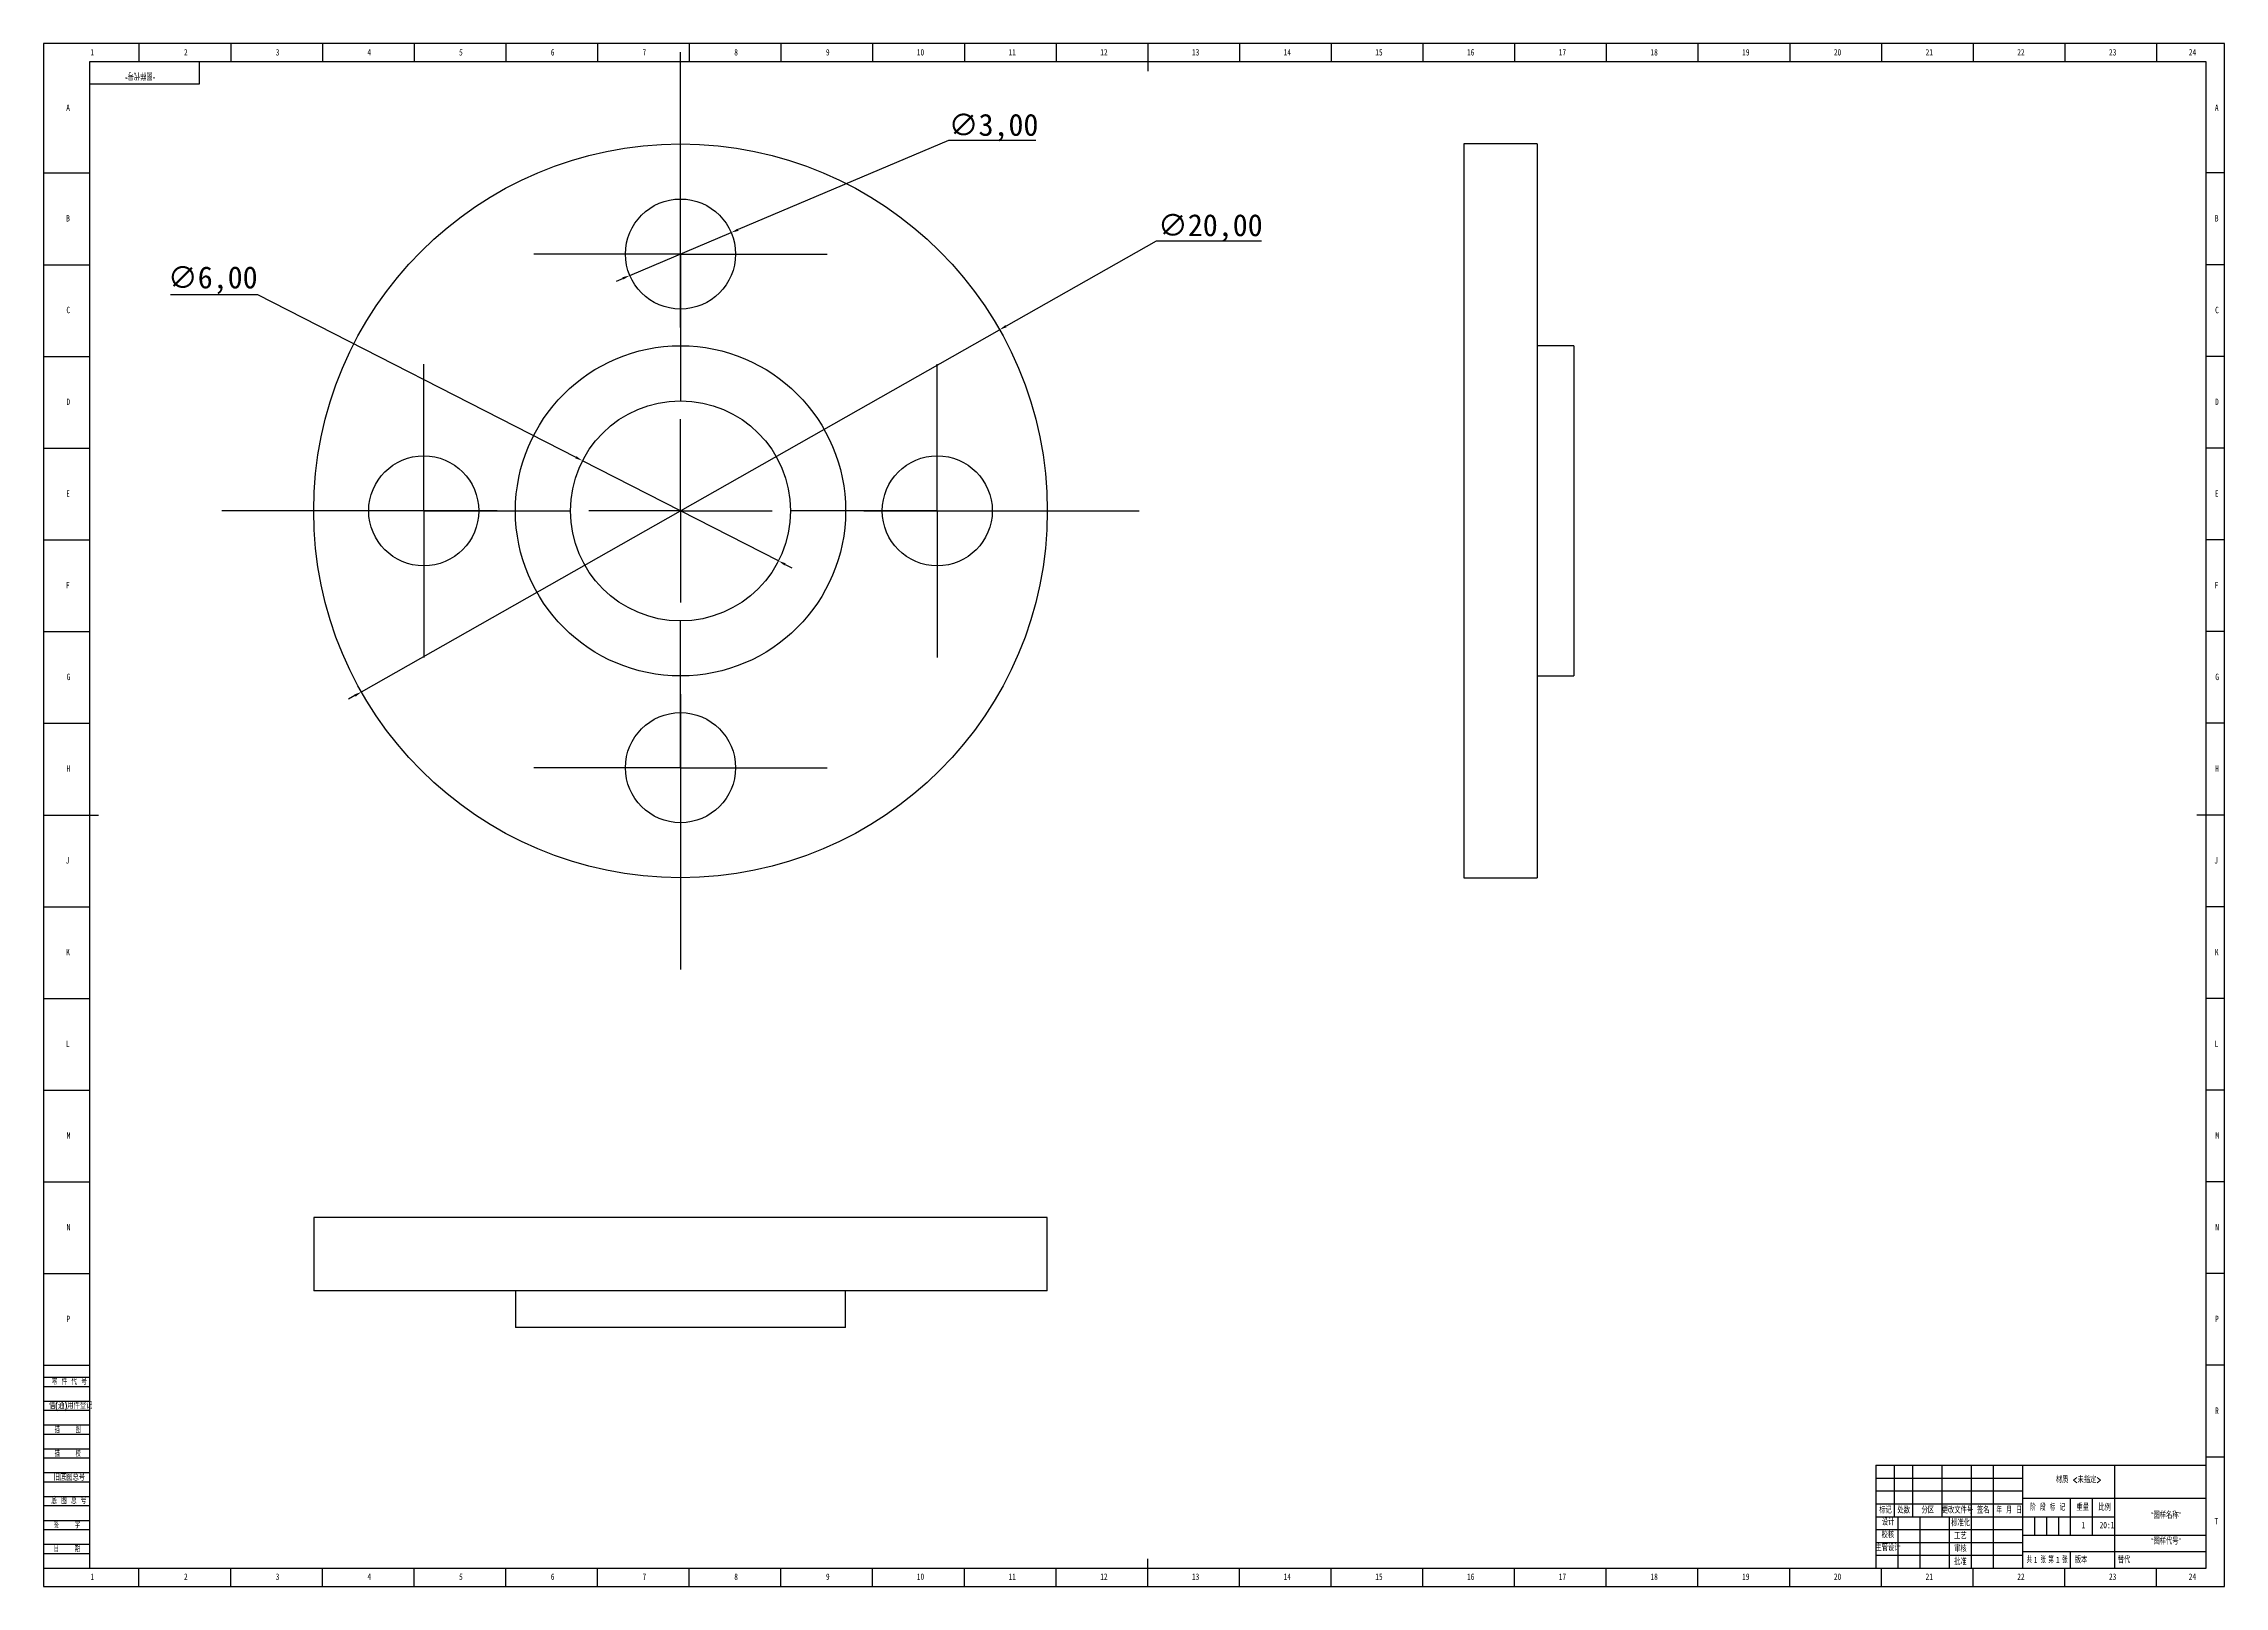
# Model space of a CAD drawing. Header units: millimetres. Extents: x 0 to 1189, y 0 to 841.
import ezdxf

# ---------------------------------------------------------------- set-up
doc = ezdxf.new("R2010")
doc.units = ezdxf.units.MM
doc.header["$PDSIZE"] = -1
for name, color, linetype in [('10', 7, 'Continuous'), ('5', 7, 'Continuous'), ('9', 7, 'Continuous'), ('SLD-0', 7, 'Continuous')]:
    doc.layers.add(name, color=color, linetype=linetype)
doc.styles.add('SLDTEXTSTYLE0', font='TXT', dxfattribs={"width": 0.7, "bigfont": 'bigfont'})
doc.styles.add('SLDTEXTSTYLE1', font='TXT', dxfattribs={"width": 0.6, "bigfont": 'bigfont'})
doc.styles.add('SLDTEXTSTYLE2', font='TXT', dxfattribs={"width": 0.614286, "bigfont": 'bigfont'})
doc.styles.add('SLDTEXTSTYLE3', font='TXT', dxfattribs={"width": 0.62, "bigfont": 'bigfont'})
doc.styles.add('SLDTEXTSTYLE4', font='TXT', dxfattribs={"width": 0.566667, "bigfont": 'bigfont'})
doc.styles.add('SLDTEXTSTYLE5', font='TXT', dxfattribs={"width": 0.7})
doc.dimstyles.new('ISO-25', dxfattribs={"dimtxt": 2.5, "dimasz": 2.5, "dimexe": 1.25, "dimexo": 0.625, "dimtad": 1, "dimtxsty": 'Standard', "dimcen": 2.5, "dimadec": 0, "dimazin": 0, "dimtfac": 1, "dimtmove": 0, "dimatfit": 3, "dimfxl": 1, "dimarcsym": 0})

# ---------------------------------------------------------------- blocks, each defined once
blk = doc.blocks.new('SW_CENTERMARKSYMBOL_0')
at = {"layer": '10', "color": 0}
for p, q in [((0, 100), (0, 250)), ((0, 0), (0, 50)), ((-100, 0), (-250, 0)), ((0, 0), (-50, 0)), ((0, 0), (0, -50)), ((0, 0), (50, 0)), ((100, 0), (250, 0)), ((0, -100), (0, -250))]:
    blk.add_line(p, q, dxfattribs=at)
blk = doc.blocks.new('SW_CENTERMARKSYMBOL_1')
at = {"layer": '10', "color": 0}
for p, q in [((0, 50), (0, 80)), ((0, 0), (0, 50)), ((-50, 0), (-80, 0)), ((0, 0), (-50, 0)), ((0, 0), (0, -50)), ((0, 0), (50, 0)), ((50, 0), (80, 0)), ((0, -50), (0, -80))]:
    blk.add_line(p, q, dxfattribs=at)
blk = doc.blocks.new('SW_CENTERMARKSYMBOL_2')
at = {"layer": '10', "color": 0}
for p, q in [((0, 50), (0, 80)), ((0, 0), (0, 50)), ((-50, 0), (-80, 0)), ((0, 0), (-50, 0)), ((0, 0), (0, -50)), ((0, 0), (50, 0)), ((50, 0), (80, 0)), ((0, -50), (0, -80))]:
    blk.add_line(p, q, dxfattribs=at)
blk = doc.blocks.new('SW_CENTERMARKSYMBOL_3')
at = {"layer": '10', "color": 0}
for p, q in [((0, 50), (0, 80)), ((0, 0), (0, 50)), ((-50, 0), (-80, 0)), ((0, 0), (-50, 0)), ((0, 0), (0, -50)), ((0, 0), (50, 0)), ((50, 0), (80, 0)), ((0, -50), (0, -80))]:
    blk.add_line(p, q, dxfattribs=at)
blk = doc.blocks.new('SW_CENTERMARKSYMBOL_4')
at = {"layer": '10', "color": 0}
for p, q in [((0, 50), (0, 80)), ((0, 0), (0, 50)), ((-50, 0), (-80, 0)), ((0, 0), (-50, 0)), ((0, 0), (0, -50)), ((0, 0), (50, 0)), ((50, 0), (80, 0)), ((0, -50), (0, -80))]:
    blk.add_line(p, q, dxfattribs=at)
blk = doc.blocks.new('*D6')
at = {"color": 0, "lineweight": -2, "transparency": 16777216}
for p, q in [((69.2, 704.3), (116.7, 704.3)), ((116.7, 704.3), (290.2, 615.5)), ((400.7, 559), (293.8, 613.6)), ((404.3, 557.1), (407.9, 555.2))]:
    blk.add_line(p, q, dxfattribs=at)
at = {"color": 0, "transparency": 16777216}
for points in [[(290.5, 616.1), (289.9, 614.9), (293.8, 613.6)], [(404.6, 557.7), (404, 556.5), (400.7, 559)]]:
    blk.add_solid(points, dxfattribs=at)
at = {"layer": 'Defpoints', "color": 0, "transparency": 16777216}
for p in [(293.8, 613.6), (400.7, 559)]:
    blk.add_point(p, dxfattribs=at)
at = {"color": 0, "transparency": 16777216, "insert": (92.2, 718.7), "char_height": 3.5, "attachment_point": 5}
blk.add_mtext('{\\H2.28571x;\\P\\H1.5x;∅6,00}', dxfattribs=at)
blk = doc.blocks.new('*D7')
at = {"color": 0, "lineweight": -2, "transparency": 16777216}
for p, q in [((606.6, 733.4), (524.8, 687)), ((664.1, 733.4), (606.6, 733.4)), ((173.3, 487.6), (521.2, 685)), ((169.7, 485.6), (166.2, 483.6))]:
    blk.add_line(p, q, dxfattribs=at)
at = {"color": 0, "transparency": 16777216}
for points in [[(524.4, 687.6), (525.1, 686.4), (521.2, 685)], [(169.4, 486.2), (170.1, 485), (173.3, 487.6)]]:
    blk.add_solid(points, dxfattribs=at)
at = {"layer": 'Defpoints', "color": 0, "transparency": 16777216}
for p in [(521.2, 685), (173.3, 487.6)]:
    blk.add_point(p, dxfattribs=at)
at = {"color": 0, "transparency": 16777216, "insert": (636.1, 750.5), "char_height": 3.5, "width": 16.333, "attachment_point": 5}
blk.add_mtext('{\\H3.42857x;\\P\\H1x;∅20,00}', dxfattribs=at)
blk = doc.blocks.new('*D8')
at = {"color": 0, "lineweight": -2, "transparency": 16777216}
for p, q in [((493.3, 788.1), (378.6, 739.6)), ((540.9, 788.1), (493.3, 788.1)), ((319.6, 714.6), (374.9, 738)), ((315.9, 713), (312.1, 711.4))]:
    blk.add_line(p, q, dxfattribs=at)
at = {"color": 0, "transparency": 16777216}
for points in [[(378.4, 740.2), (378.9, 738.9), (374.9, 738)], [(315.6, 713.7), (316.1, 712.4), (319.6, 714.6)]]:
    blk.add_solid(points, dxfattribs=at)
at = {"layer": 'Defpoints', "color": 0, "transparency": 16777216}
for p in [(374.9, 738), (319.6, 714.6)]:
    blk.add_point(p, dxfattribs=at)
at = {"color": 0, "transparency": 16777216, "insert": (517.9, 805.2), "char_height": 3.5, "attachment_point": 5}
blk.add_mtext('{\\H3.42857x;\\P\\H1x;∅3,00}', dxfattribs=at)

msp = doc.modelspace()

# ---------------------------------------------------------------- linework, layer by layer
at = {"color": 7, "linetype": 'Continuous', "lineweight": 25}
for p, q in [((814.269, 786.297), (774.269, 786.297)), ((774.269, 786.297), (774.269, 386.297)), ((814.269, 786.297), (814.269, 386.297)), ((834.269, 676.297), (814.269, 676.297)), ((834.269, 676.297), (834.269, 496.297)), ((814.269, 496.297), (834.269, 496.297)), ((774.269, 386.297), (814.269, 386.297)), ((147.246, 201.083), (147.246, 161.083)), ((547.246, 201.083), (147.246, 201.083)), ((547.246, 161.083), (547.246, 201.083)), ((547.246, 161.083), (147.246, 161.083)), ((257.246, 161.083), (257.246, 141.083)), ((437.246, 141.083), (437.246, 161.083)), ((437.246, 141.083), (257.246, 141.083))]:
    msp.add_line(p, q, dxfattribs=at)
for centre, radius in [((347.246, 586.297), 200), ((347.246, 726.297), 30), ((347.246, 586.297), 90), ((347.246, 586.297), 60), ((207.246, 586.297), 30), ((487.246, 586.297), 30), ((347.246, 446.297), 30)]:
    msp.add_circle(centre, radius, dxfattribs=at)
at = {"layer": '5', "color": 7}
for p, q in [((1189, 841), (0, 841)), ((0, 841), (0, 0)), ((1189, 0), (1189, 841)), ((0, 114), (25, 114)), ((0, 109), (25, 109)), ((0, 101), (25, 101)), ((0, 96), (25, 96)), ((0, 88), (25, 88)), ((0, 83), (25, 83)), ((0, 75), (25, 75)), ((0, 70), (25, 70)), ((0, 62), (25, 62)), ((0, 57), (25, 57)), ((0, 49), (25, 49)), ((999, 59), (1079, 59)), ((999, 52), (1079, 52)), ((0, 44), (25, 44)), ((0, 36), (25, 36)), ((1085.5, 38), (1085.5, 28)), ((1092, 38), (1092, 28)), ((1098.5, 38), (1098.5, 28)), ((0, 31), (25, 31)), ((0, 23), (25, 23)), ((0, 18), (25, 18)), ((0, 0), (1189, 0))]:
    msp.add_line(p, q, dxfattribs=at)
at = {"layer": '5'}
for p, q in [((52, 841), (52, 831.05)), ((102, 841), (102, 831.05)), ((152, 841), (152, 831.05)), ((202, 841), (202, 831.05)), ((252, 841), (252, 831.05)), ((302, 841), (302, 831.05)), ((352, 841), (352, 831.05)), ((402, 841), (402, 831.05)), ((452, 841), (452, 831.05)), ((502, 841), (502, 831.05)), ((552, 841), (552, 831.05)), ((652, 841), (652, 831.05)), ((702, 841), (702, 831.05)), ((752, 841), (752, 831.05)), ((802, 841), (802, 831.05)), ((852, 841), (852, 831.05)), ((902, 841), (902, 831.05)), ((952, 841), (952, 831.05)), ((1002, 841), (1002, 831.05)), ((1052, 841), (1052, 831.05)), ((1102, 841), (1102, 831.05)), ((1152, 841), (1152, 831.05)), ((0, 770.5), (25, 770.5)), ((1189, 770.5), (1179, 770.5)), ((0, 720.5), (25, 720.5)), ((1189, 720.5), (1179, 720.5)), ((0, 670.5), (25, 670.5)), ((1189, 670.5), (1179, 670.5)), ((0, 620.5), (25, 620.5)), ((1189, 620.5), (1179, 620.5)), ((0, 570.5), (25, 570.5)), ((1189, 570.5), (1179, 570.5)), ((0, 520.5), (25, 520.5)), ((1189, 520.5), (1179, 520.5)), ((0, 470.5), (25, 470.5)), ((1189, 470.5), (1179, 470.5)), ((0, 370.5), (25, 370.5)), ((1189, 370.5), (1179, 370.5)), ((0, 320.5), (25, 320.5)), ((1189, 320.5), (1179, 320.5)), ((0, 270.5), (25, 270.5)), ((1189, 270.5), (1179, 270.5)), ((0, 220.5), (25, 220.5)), ((1189, 220.5), (1179, 220.5)), ((0, 170.5), (25, 170.5)), ((1189, 170.5), (1179, 170.5)), ((0, 120.5), (25, 120.5)), ((1189, 120.5), (1179, 120.5)), ((1189, 70.5), (1179, 70.5)), ((52, 0), (52, 10)), ((102, 0), (102, 10)), ((152, 0), (152, 10)), ((202, 0), (202, 10)), ((252, 0), (252, 10)), ((302, 0), (302, 10)), ((352, 0), (352, 10)), ((402, 0), (402, 10)), ((452, 0), (452, 10)), ((502, 0), (502, 10)), ((552, 0), (552, 10)), ((652, 0), (652, 10)), ((702, 0), (702, 10)), ((752, 0), (752, 10)), ((802, 0), (802, 10)), ((852, 0), (852, 10)), ((902, 0), (902, 10)), ((952, 0), (952, 10)), ((1002, 0), (1002, 10)), ((1052, 0), (1052, 10)), ((1102, 0), (1102, 10)), ((1152, 0), (1152, 10))]:
    msp.add_line(p, q, dxfattribs=at)
at = {"layer": '5', "lineweight": 25}
for p, q in [((602, 841), (602, 826)), ((0, 420.5), (30, 420.5)), ((1189, 420.5), (1174, 420.5)), ((602, 0), (602, 15)), ((1105, 18.982), (1105, 10))]:
    msp.add_line(p, q, dxfattribs=at)
at = {"layer": '5', "color": 7, "lineweight": 25}
for p, q in [((1179, 831.05), (25, 831.05)), ((25, 831.05), (25, 10)), ((85, 819), (85, 831)), ((1179, 10), (1179, 831.05)), ((25, 819), (85, 819)), ((999, 66), (1179, 66)), ((999, 66), (999, 10)), ((1009, 66), (1009, 38)), ((1019, 66), (1019, 38)), ((1035, 66), (1035, 38)), ((1051, 66), (1051, 10)), ((1063, 66), (1063, 10)), ((1079, 66), (1079, 10)), ((1129, 66), (1129, 38)), ((1079, 48), (1179, 48)), ((1105, 48), (1105, 28)), ((1117, 48), (1117, 28)), ((999, 45), (1079, 45)), ((999, 38), (1129, 38)), ((1011, 38), (1011, 10)), ((1023, 38), (1023, 10)), ((1039, 38), (1039, 10)), ((1129, 38), (1129, 10)), ((999, 31), (1079, 31)), ((999, 24), (1079, 24)), ((1079, 28), (1179, 28)), ((999, 17), (1079, 17)), ((1079.006, 18.982), (1179, 18.982)), ((0, 10), (1179, 10))]:
    msp.add_line(p, q, dxfattribs=at)

# ---------------------------------------------------------------- block references
at = {"layer": '10'}
for name, p in [('SW_CENTERMARKSYMBOL_0', (347.246, 586.297)), ('SW_CENTERMARKSYMBOL_4', (347.246, 726.297)), ('SW_CENTERMARKSYMBOL_1', (207.246, 586.297)), ('SW_CENTERMARKSYMBOL_3', (487.246, 586.297)), ('SW_CENTERMARKSYMBOL_2', (347.246, 446.297))]:
    msp.add_blockref(name, p, dxfattribs=at)

# ---------------------------------------------------------------- texts
at = {"layer": '10', "char_height": 3.5}
for s, insert, attachment_point, style in [('1', (26.544, 838.033), 2, 'SLDTEXTSTYLE5'), ('2', (77.544, 838.033), 2, 'SLDTEXTSTYLE5'), ('3', (127.544, 838.033), 2, 'SLDTEXTSTYLE5'), ('4', (177.544, 838.033), 2, 'SLDTEXTSTYLE5'), ('5', (227.544, 838.033), 2, 'SLDTEXTSTYLE5'), ('6', (277.547, 838.033), 2, 'SLDTEXTSTYLE5'), ('7', (327.547, 838.033), 2, 'SLDTEXTSTYLE5'), ('8', (377.547, 838.033), 2, 'SLDTEXTSTYLE5'), ('9', (427.547, 838.033), 2, 'SLDTEXTSTYLE5'), ('10', (478.089, 838.033), 2, 'SLDTEXTSTYLE5'), ('11', (528.089, 838.033), 2, 'SLDTEXTSTYLE5'), ('12', (578.089, 838.033), 2, 'SLDTEXTSTYLE5'), ('13', (628.089, 838.033), 2, 'SLDTEXTSTYLE5'), ('14', (678.089, 838.033), 2, 'SLDTEXTSTYLE5'), ('15', (728.089, 838.033), 2, 'SLDTEXTSTYLE5'), ('16', (778.091, 838.033), 2, 'SLDTEXTSTYLE5'), ('17', (828.091, 838.033), 2, 'SLDTEXTSTYLE5'), ('18', (878.091, 838.033), 2, 'SLDTEXTSTYLE5'), ('19', (928.091, 838.033), 2, 'SLDTEXTSTYLE5'), ('20', (978.089, 838.033), 2, 'SLDTEXTSTYLE5'), ('21', (1028.089, 838.033), 2, 'SLDTEXTSTYLE5'), ('22', (1078.089, 838.033), 2, 'SLDTEXTSTYLE5'), ('23', (1128.089, 838.033), 2, 'SLDTEXTSTYLE5'), ('24', (1171.589, 838.033), 2, 'SLDTEXTSTYLE5'), ('A', (13.32, 807.783), 2, 'SLDTEXTSTYLE5'), ('A', (1184.82, 807.783), 2, 'SLDTEXTSTYLE5'), ('B', (13.32, 747.533), 2, 'SLDTEXTSTYLE5'), ('B', (1184.82, 747.533), 2, 'SLDTEXTSTYLE5'), ('C', (13.427, 697.533), 2, 'SLDTEXTSTYLE5'), ('C', (1184.927, 697.533), 2, 'SLDTEXTSTYLE5'), ('D', (13.43, 647.533), 2, 'SLDTEXTSTYLE5'), ('D', (1184.93, 647.533), 2, 'SLDTEXTSTYLE5'), ('E', (13.318, 597.533), 2, 'SLDTEXTSTYLE5'), ('E', (1184.818, 597.533), 2, 'SLDTEXTSTYLE5'), ('F', (13.224, 547.533), 2, 'SLDTEXTSTYLE5'), ('F', (1184.724, 547.533), 2, 'SLDTEXTSTYLE5'), ('G', (13.539, 497.533), 2, 'SLDTEXTSTYLE5'), ('G', (1185.039, 497.533), 2, 'SLDTEXTSTYLE5'), ('H', (13.43, 447.533), 2, 'SLDTEXTSTYLE5'), ('H', (1184.93, 447.533), 2, 'SLDTEXTSTYLE5'), ('J', (13.015, 397.533), 2, 'SLDTEXTSTYLE5'), ('J', (1184.515, 397.533), 2, 'SLDTEXTSTYLE5'), ('K', (13.32, 347.533), 2, 'SLDTEXTSTYLE5'), ('K', (1184.82, 347.533), 2, 'SLDTEXTSTYLE5'), ('L', (13.181, 297.533), 2, 'SLDTEXTSTYLE5'), ('L', (1184.681, 297.533), 2, 'SLDTEXTSTYLE5'), ('M', (13.597, 247.533), 2, 'SLDTEXTSTYLE5'), ('M', (1185.097, 247.533), 2, 'SLDTEXTSTYLE5'), ('N', (13.549, 197.533), 2, 'SLDTEXTSTYLE5'), ('N', (1185.049, 197.533), 2, 'SLDTEXTSTYLE5'), ('P', (13.444, 147.533), 2, 'SLDTEXTSTYLE5'), ('P', (1184.944, 147.533), 2, 'SLDTEXTSTYLE5'), ('R', (1184.93, 97.533), 2, 'SLDTEXTSTYLE5'), ('材质 <未指定>', (1109.475, 59.858), 2, 'SLDTEXTSTYLE0'), ('“图样名称”', (1157.169, 40.511), 2, 'SLDTEXTSTYLE0'), ('T', (1184.656, 37.283), 2, 'SLDTEXTSTYLE5'), ('校核', (1005.494, 29.857), 2, 'SLDTEXTSTYLE0'), ('1', (1112.12, 35.158), 2, 'SLDTEXTSTYLE5'), ('“图样代号”', (1157.172, 26.366), 2, 'SLDTEXTSTYLE0'), ('主管设计', (1005.562, 22.83), 2, 'SLDTEXTSTYLE0'), ('1', (1085.11, 16.188), 1, 'SLDTEXTSTYLE5'), ('1', (1097.135, 16.188), 1, 'SLDTEXTSTYLE5'), ('1', (26.544, 7.033), 2, 'SLDTEXTSTYLE5'), ('2', (77.544, 7.033), 2, 'SLDTEXTSTYLE5'), ('3', (127.544, 7.033), 2, 'SLDTEXTSTYLE5'), ('4', (177.544, 7.033), 2, 'SLDTEXTSTYLE5'), ('5', (227.544, 7.033), 2, 'SLDTEXTSTYLE5'), ('6', (277.547, 7.033), 2, 'SLDTEXTSTYLE5'), ('7', (327.547, 7.033), 2, 'SLDTEXTSTYLE5'), ('8', (377.547, 7.033), 2, 'SLDTEXTSTYLE5'), ('9', (427.547, 7.033), 2, 'SLDTEXTSTYLE5'), ('10', (478.089, 7.033), 2, 'SLDTEXTSTYLE5'), ('11', (528.089, 7.033), 2, 'SLDTEXTSTYLE5'), ('12', (578.089, 7.033), 2, 'SLDTEXTSTYLE5'), ('13', (628.089, 7.033), 2, 'SLDTEXTSTYLE5'), ('14', (678.089, 7.033), 2, 'SLDTEXTSTYLE5'), ('15', (728.089, 7.033), 2, 'SLDTEXTSTYLE5'), ('16', (778.091, 7.033), 2, 'SLDTEXTSTYLE5'), ('17', (828.091, 7.033), 2, 'SLDTEXTSTYLE5'), ('18', (878.091, 7.033), 2, 'SLDTEXTSTYLE5'), ('19', (928.091, 7.033), 2, 'SLDTEXTSTYLE5'), ('20', (978.089, 7.033), 2, 'SLDTEXTSTYLE5'), ('21', (1028.089, 7.033), 2, 'SLDTEXTSTYLE5'), ('22', (1078.089, 7.033), 2, 'SLDTEXTSTYLE5'), ('23', (1128.089, 7.033), 2, 'SLDTEXTSTYLE5'), ('24', (1171.589, 7.033), 2, 'SLDTEXTSTYLE5')]:
    msp.add_mtext(s, dxfattribs=dict(at, insert=insert, attachment_point=attachment_point, style=style))
at = {"layer": '10', "color": 7, "insert": (1110.844, 16.188), "char_height": 3.5, "attachment_point": 2, "style": 'SLDTEXTSTYLE0'}
msp.add_mtext('版本', dxfattribs=at)
at = {"layer": '9', "color": 7, "char_height": 3.5}
for s, insert, attachment_point, style in [('零 件 代 号', (4.482, 113.36), 1, 'SLDTEXTSTYLE2'), ('借(通)用件登记', (2.933, 100.276), 1, 'SLDTEXTSTYLE0'), ('描    图', (13.129, 87.176), 2, 'SLDTEXTSTYLE4'), ('描    校', (13.129, 74.137), 2, 'SLDTEXTSTYLE4'), ('旧底图总号', (5.459, 61.201), 1, 'SLDTEXTSTYLE0'), ('底 图 总 号', (4.212, 48.433), 1, 'SLDTEXTSTYLE2'), ('标记', (1004.245, 43.306), 2, 'SLDTEXTSTYLE0'), ('设计', (1005.645, 36.767), 2, 'SLDTEXTSTYLE0'), ('处数', (1014.171, 43.306), 2, 'SLDTEXTSTYLE0'), ('分区', (1027.308, 43.306), 2, 'SLDTEXTSTYLE0'), ('更改文件号', (1043.482, 43.306), 2, 'SLDTEXTSTYLE0'), ('标准化', (1045.185, 36.358), 2, 'SLDTEXTSTYLE0'), ('签名', (1057.537, 43.306), 2, 'SLDTEXTSTYLE0'), ('年 月 日', (1071.61, 43.306), 2, 'SLDTEXTSTYLE3'), ('阶 段 标 记', (1092.651, 44.81), 2, 'SLDTEXTSTYLE2'), ('重量', (1111.794, 44.81), 2, 'SLDTEXTSTYLE0'), ('比例', (1123.679, 44.81), 2, 'SLDTEXTSTYLE0'), ('签    字', (12.691, 35.193), 2, 'SLDTEXTSTYLE4'), ('工艺', (1045.075, 29.23), 2, 'SLDTEXTSTYLE0'), ('日    期', (12.691, 22.233), 2, 'SLDTEXTSTYLE4'), ('批准', (1045.075, 15.216), 2, 'SLDTEXTSTYLE0'), ('审核', (1045.075, 22.249), 2, 'SLDTEXTSTYLE0'), ('共  张', (1086.383, 16.188), 2, 'SLDTEXTSTYLE1'), ('第  张', (1098.274, 16.188), 2, 'SLDTEXTSTYLE1')]:
    msp.add_mtext(s, dxfattribs=dict(at, insert=insert, attachment_point=attachment_point, style=style))
at = {"layer": 'SLD-0', "insert": (52.607, 821.738), "char_height": 3.5, "attachment_point": 2, "rotation": 180, "style": 'SLDTEXTSTYLE0'}
msp.add_mtext('“图样代号”', dxfattribs=at)
at = {"layer": 'SLD-0', "char_height": 3.5}
for s, insert, attachment_point, style in [('20:1', (1124.982, 35.158), 2, 'SLDTEXTSTYLE5'), ('替代', (1130.851, 16.188), 1, 'SLDTEXTSTYLE0')]:
    msp.add_mtext(s, dxfattribs=dict(at, insert=insert, attachment_point=attachment_point, style=style))

# ---------------------------------------------------------------- dimensions: what is measured, and where the dimension line sits
for p1, p2, text, picture, middle in [((319.614, 714.615), (374.878, 737.979), '{\\H3.42857x;\\P\\H1x;<>}', '*D8', (517.853, 788.055)), ((173.289, 487.611), (521.203, 684.983), '{\\H3.42857x;\\P\\H1x;<>}', '*D7', (636.08, 733.405)), ((400.658, 558.963), (293.834, 613.631), '{\\H2.28571x;\\P\\H1.5x;<>}', '*D6', (92.182, 704.279))]:
    dim = msp.add_diameter_dim_2p(p1=p1, p2=p2, text=text, dimstyle='ISO-25', override={"dimtxt": 3.5, "dimasz": 4.08, "dimexe": 2, "dimexo": 0, "dimgap": 1.524, "dimtih": 1, "dimtoh": 1, "dimlfac": 0.05, "dimzin": 0, "dimadec": 2, "dimtzin": 0})
    dim.commit()
    dim.dimension.update_dxf_attribs({"geometry": picture, "text_midpoint": middle, "dimtype": 163})

doc.saveas('drawing.dxf')
